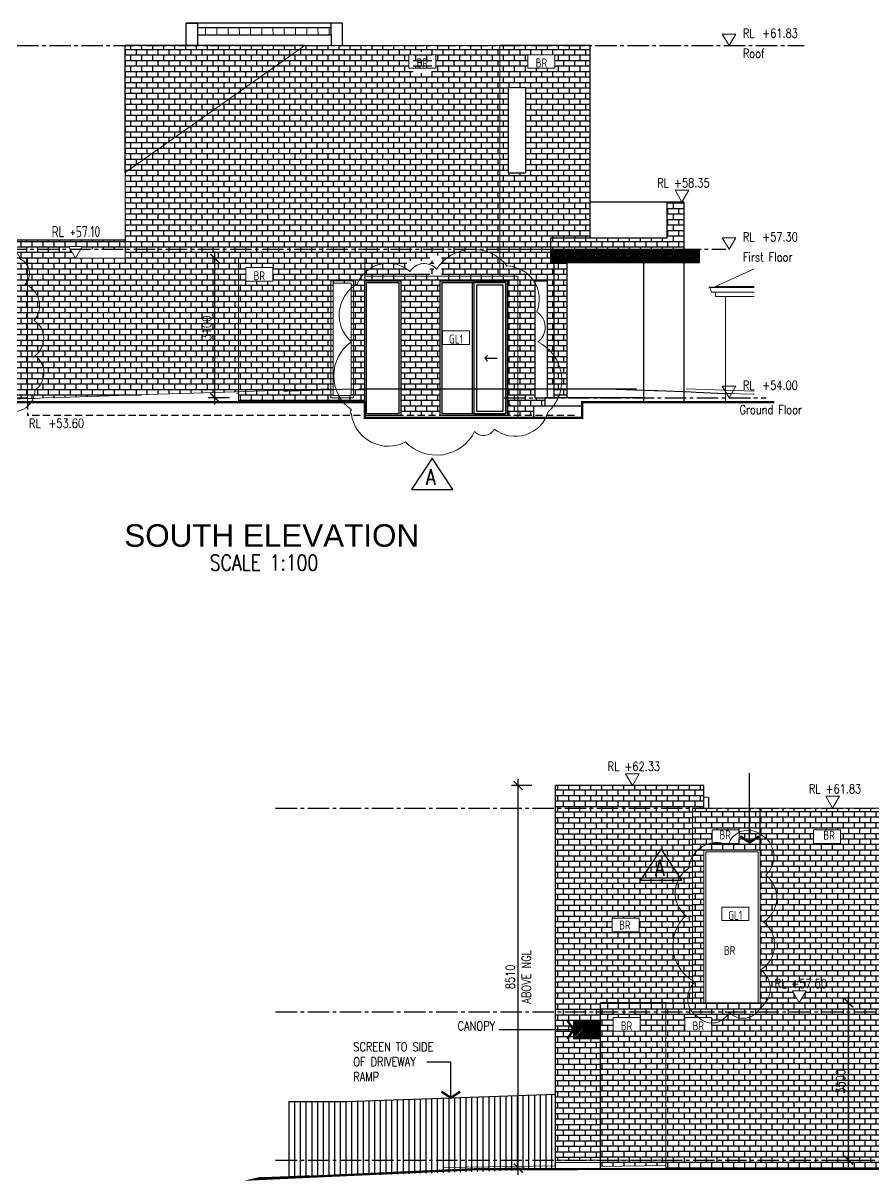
# Model space of a CAD drawing. Header units: millimetres. Extents: x -39027 to 364494, y -35256 to 94895.
# Drawn here: x 327763 to 346665, y 46770 to 72518 of the extents above; entities that cross this region are included whole.
import ezdxf

# ---------------------------------------------------------------- set-up
doc = ezdxf.new("R2010")
doc.units = ezdxf.units.MM
doc.header["$LTSCALE"] = 25
doc.header["$PDMODE"] = 3
for name, pattern in [('BG_Dash 3mm', [6, 3, -3]), ('BG_Dash 3mm Loose', [6, 3, -3]), ('CENTER2', [28.575, 19.05, -3.175, 3.175, -3.175]), ('HIDDEN', [9.525, 6.35, -3.175])]:
    doc.linetypes.add(name, pattern=pattern)
for name, color, linetype, lineweight in [('A-ANNO-IDEN', 131, 'Continuous', 5), ('A-AREA', 32, 'BG_Dash 3mm', 15), ('A-FLOR', 1, 'Continuous', 5), ('A-FLOR-LEVL', 51, 'Continuous', 5), ('A-GLAZ', 3, 'Continuous', 5), ('A-ROOF', 132, 'Continuous', 5), ('A-ROOF-OTLN', 132, 'Continuous', 5), ('A-WALL', 2, 'Continuous', 5), ('C-TOPO', 251, 'Continuous', 9), ('C-TOPO-MINR', 7, 'BG_Dash 3mm Loose', 9), ('G-ANNO-DIMS', 3, 'Continuous', 5), ('REVISION CLOUD', 132, 'Continuous', 5)]:
    doc.layers.add(name, color=color, linetype=linetype, lineweight=lineweight)
for name, color, linetype in [('dla-txt-d-25', 3, 'Continuous'), ('dla-txt-n-35', 2, 'Continuous'), ('DLA-TXT-T-50', 1, 'Continuous'), ('Door-18', 251, 'Continuous'), ('Grid-18', 6, 'CENTER2'), ('Hatch-18', 123, 'Continuous'), ('Hatch-25', 7, 'Continuous'), ('Land-5', 1, 'Continuous'), ('SHADING', 165, 'Continuous'), ('Symbol-5', 1, 'Continuous'), ('Wall-18', 11, 'Continuous'), ('Wall-25', 130, 'Continuous'), ('Win-25', 3, 'Continuous'), ('WIN-35', 2, 'Continuous')]:
    doc.layers.add(name, color=color, linetype=linetype)
doc.styles.add('DLA-NOTES', font='romans.shx', dxfattribs={"width": 0.8})
doc.styles.add('ISOCPEUR_1', font='isocpeur.ttf', dxfattribs={"width": 0.75, "height": 700})
doc.styles.add('ISOCPEUR_2', font='isocpeur.ttf', dxfattribs={"width": 0.75, "height": 1000})
doc.dimstyles.new('DLA100', dxfattribs={"dimscale": 100, "dimtxt": 2, "dimasz": 2, "dimexe": 1.5, "dimexo": 2, "dimgap": 0.8, "dimtad": 1, "dimdec": 0, "dimdsep": 46, "dimtxsty": 'DLA-NOTES', "dimblk1": 'ARCHTICK', "dimblk2": 'ARCHTICK', "dimsah": 1, "dimcen": 2, "dimdle": 1.5, "dimclrd": 256, "dimclre": 256, "dimclrt": 7, "dimaunit": 1, "dimadec": 0, "dimazin": 0, "dimtfac": 1, "dimtdec": 0, "dimtmove": 2, "dimatfit": 3, "dimldrblk": 'ARCHTICK', "dimfxl": 1, "dimtolj": 1, "dimtzin": 0, "dimarcsym": 0})
doc.dimstyles.new('DLA100$7', dxfattribs={"dimscale": 100, "dimtxt": 2, "dimasz": 1, "dimexe": 1.5, "dimexo": 2, "dimgap": 0.8, "dimtad": 1, "dimdec": 0, "dimdsep": 46, "dimtxsty": 'DLA-NOTES', "dimblk1": 'DLA-ARO', "dimblk2": 'DLA-ARO', "dimsah": 1, "dimcen": 2, "dimdle": 1.5, "dimclrd": 256, "dimclre": 256, "dimclrt": 7, "dimaunit": 1, "dimadec": 0, "dimazin": 0, "dimtfac": 1, "dimtdec": 0, "dimtmove": 0, "dimatfit": 3, "dimldrblk": 'DLA-ARO', "dimfxl": 1, "dimtolj": 1, "dimtzin": 0, "dimarcsym": 0})
pattern_1 = [(90, (-13663.82, -16957.29), (-127, 2e-14), [])]

# ---------------------------------------------------------------- blocks, each defined once
blk = doc.blocks.new('Level - BG_RL_LEVEL HEAD-184847-SOUTH ELEVATION')
at = {"layer": 'A-FLOR-LEVL'}
for p, q in [((16738, 54258), (16891, 54000)), ((17040, 54258), (16738, 54258)), ((16891, 54000), (17040, 54258))]:
    blk.add_line(p, q, dxfattribs=at)
blk = doc.blocks.new('TAG_Material sml - BG_Material Tag-175359-SOUTH ELEVATION')
at = {"layer": 'A-ANNO-IDEN'}
for p, q in [((10403, 55886), (9803, 55886)), ((9803, 55886), (9803, 55586)), ((10403, 55586), (10403, 55886)), ((9803, 55586), (10403, 55586))]:
    blk.add_line(p, q, dxfattribs=at)
blk = doc.blocks.new('Spot Elevations - SYMBOL_Spot Level-192439-SOUTH ELEVATION')
at = {"layer": 'G-ANNO-DIMS'}
for p, q in [((2202, 57363), (2351, 57100)), ((2503, 57363), (2202, 57363)), ((2351, 57100), (2503, 57363))]:
    blk.add_line(p, q, dxfattribs=at)
blk = doc.blocks.new('TAG_Material sml - BG_Material Tag-175359-WEST ELEVATION')
at = {"layer": 'A-ANNO-IDEN'}
for p, q in [((-2966, 61565), (-3566, 61565)), ((-3566, 61565), (-3566, 61265)), ((-2966, 61265), (-2966, 61565)), ((-3566, 61265), (-2966, 61265))]:
    blk.add_line(p, q, dxfattribs=at)
blk = doc.blocks.new('Spot Elevations - SYMBOL_Spot Level-192439-WEST ELEVATION')
at = {"layer": 'G-ANNO-DIMS'}
for p, q in [((-1828, 57763), (-1678, 57500)), ((-1527, 57763), (-1828, 57763)), ((-1678, 57500), (-1527, 57763))]:
    blk.add_line(p, q, dxfattribs=at)
blk = doc.blocks.new('_ARCHTICK')
at = {"color": 0, "linetype": 'ByBlock', "const_width": 0.15}
blk.add_lwpolyline([(-0.5, -0.5), (0.5, 0.5)], dxfattribs=at)
blk = doc.blocks.new('*D1247')
at = {"layer": 'Defpoints', "color": 0, "transparency": 16777216}
for p in [(338777, 55561), (339277, 55561), (338277, 47051)]:
    blk.add_point(p, dxfattribs=at)
at = {"layer": 'dla-txt-d-25', "lineweight": -2, "transparency": 16777216}
for p, q in [((338777, 46901), (338777, 55711)), ((339077, 55561), (338627, 55561)), ((338477, 47051), (338927, 47051))]:
    blk.add_line(p, q, dxfattribs=at)
at = {"layer": 'dla-txt-d-25', "lineweight": -2, "transparency": 16777216, "xscale": 200, "yscale": 200, "zscale": 200}
for p, rotation in [((338777, 55561), 90), ((338777, 47051), 270)]:
    blk.add_blockref('_ARCHTICK', p, dxfattribs=dict(at, rotation=rotation))
at = {"layer": 'dla-txt-d-25', "color": 7, "transparency": 16777216, "char_height": 200, "attachment_point": 5, "rotation": 90, "style": 'DLA-NOTES'}
for s, insert in [('\\A1;ABOVE NGL', (338957, 51306)), ('\\A1;8510', (338597, 51306))]:
    blk.add_mtext(s, dxfattribs=dict(at, insert=insert))
blk = doc.blocks.new('*D1248')
at = {"layer": 'Defpoints', "color": 0, "transparency": 16777216}
for p in [(345626, 50731), (346126, 50731), (345626, 47231)]:
    blk.add_point(p, dxfattribs=at)
at = {"layer": 'dla-txt-d-25', "lineweight": -2, "transparency": 16777216}
for p, q in [((345826, 50731), (346276, 50731)), ((346126, 47081), (346126, 50881)), ((345826, 47231), (346276, 47231))]:
    blk.add_line(p, q, dxfattribs=at)
at = {"layer": 'dla-txt-d-25', "lineweight": -2, "transparency": 16777216, "xscale": 200, "yscale": 200, "zscale": 200}
for p, rotation in [((346126, 50731), 90), ((346126, 47231), 270)]:
    blk.add_blockref('_ARCHTICK', p, dxfattribs=dict(at, rotation=rotation))
at = {"layer": 'dla-txt-d-25', "color": 7, "transparency": 16777216, "insert": (345946, 48981), "char_height": 200, "attachment_point": 5, "rotation": 90, "style": 'DLA-NOTES'}
blk.add_mtext('\\A1;3500', dxfattribs=at)
blk = doc.blocks.new('*D1257')
at = {"layer": 'Defpoints', "color": 0, "transparency": 16777216}
for p in [(332026, 67288), (332556, 67288), (332556, 64188)]:
    blk.add_point(p, dxfattribs=at)
at = {"layer": 'dla-txt-d-25', "lineweight": -2, "transparency": 16777216}
for p, q in [((332356, 67288), (331876, 67288)), ((332026, 64038), (332026, 67438)), ((332356, 64188), (331876, 64188))]:
    blk.add_line(p, q, dxfattribs=at)
at = {"layer": 'dla-txt-d-25', "lineweight": -2, "transparency": 16777216, "xscale": 200, "yscale": 200, "zscale": 200}
for p, rotation in [((332026, 67288), 90), ((332026, 64188), 270)]:
    blk.add_blockref('_ARCHTICK', p, dxfattribs=dict(at, rotation=rotation))
at = {"layer": 'dla-txt-d-25', "color": 7, "transparency": 16777216, "insert": (331846, 65738), "char_height": 200, "attachment_point": 5, "rotation": 90, "style": 'DLA-NOTES'}
blk.add_mtext('\\A1;3100', dxfattribs=at)
blk = doc.blocks.new('DLA-ARO')
blk.add_line((0, 0), (-1, 0))
at = {"const_width": 0.52}
blk.add_lwpolyline([(-1.39, -2.08), (0, 0), (-1.39, 2.08)], dxfattribs=at)
blk = doc.blocks.new('TAG_Material sml - BG_Material Tag-175359-NORTH ELEVATION')
at = {"layer": 'A-ANNO-IDEN'}
for p, q in [((-10558, 58152), (-11158, 58152)), ((-11158, 58152), (-11158, 57852)), ((-10558, 57852), (-10558, 58152)), ((-11158, 57852), (-10558, 57852))]:
    blk.add_line(p, q, dxfattribs=at)
blk = doc.blocks.new('Revision-Num')
at = {"layer": 'Symbol-5'}
blk.add_lwpolyline([(461, -698), (0, 0), (-461, -698)], close=True, dxfattribs=at)
at = {"layer": 'dla-txt-n-35', "style": 'DLA-NOTES', "width": 0.8}
blk.add_text('A', height=350, dxfattribs=at).set_placement((-136, -596))

msp = doc.modelspace()

# ---------------------------------------------------------------- hatches: boundary and pattern name
at = {"layer": 'Hatch-18'}
h = msp.add_hatch(dxfattribs=at)
h.set_pattern_fill('ANSI31', color=256, scale=8)
h.paths.add_polyline_path([(342810.2, 67488.4), (341439.8, 67488.4), (341439.8, 67188.4), (342810.2, 67188.4)])
h.paths.add_polyline_path([(341439.8, 67488.4), (339490.4, 67488.4), (339490.4, 67188.4), (341439.8, 67188.4)])
h = msp.add_hatch(dxfattribs=at)
h.set_pattern_fill('ANSI31', color=256, scale=8)
h.set_pattern_definition([(45, (-13663.817, -16957.293), (-17.9605122, 17.9605122), [])])
h.paths.add_polyline_path([(340606.4, 50331.1), (340006.4, 50331.1), (340006.4, 49931.1), (340606.4, 49931.1)])
at = {"layer": 'Hatch-25'}
h = msp.add_hatch(dxfattribs=at)
h.set_pattern_fill('AR-SAND', color=256, scale=10)
h.paths.add_polyline_path([(338765.2, 64388.4), (338540.9, 64388.4), (338540.9, 63788.4), (338765.2, 63788.4)])
at = {"layer": 'SHADING'}
h = msp.add_hatch(dxfattribs=at)
h.set_pattern_fill('AR-B816', color=256, scale=0.6)
h.paths.add_polyline_path([(338369.7, 72018.4), (334028, 72018.4), (330032.9, 69198.4), (330032.9, 67488.4), (338369.7, 67488.4)])
h.paths.add_polyline_path([(336343.9, 71516.7), (336343.9, 71816.7), (336943.9, 71816.7), (336943.9, 71516.7)], flags=16)
h.paths.add_polyline_path([(338369.7, 67288.4), (338369.7, 67488.4), (330032.9, 67488.4), (330032.9, 67288.4), (333139.5, 67288.4), (335362.9, 67288.4), (335362.9, 66888.4), (338369.7, 66888.4)])
h.paths.add_polyline_path([(336300.6, 67234.9), (336900.6, 67234.9), (336900.6, 66934.9), (336300.6, 66934.9)], flags=16)
h.paths.add_polyline_path([(336436.7, 71403.8), (336851.7, 71403.8), (336851.7, 71883.8), (336436.7, 71883.8)], flags=16)
h.paths.add_polyline_path([(337067.4, 66888.4), (336808.5, 66822), (336808.5, 67302), (337067.4, 67368.4)])
h = msp.add_hatch(dxfattribs=at)
h.set_pattern_fill('AR-B816', color=256, scale=0.6)
h.paths.add_polyline_path([(334028, 72018.4), (330032.9, 72018.4), (330032.9, 69198.4)])
h.paths.add_polyline_path([(340373.8, 72018.4), (338369.7, 72018.4), (338369.7, 67488.4), (339490.4, 67488.4), (339490.4, 67738.4), (340373.8, 67738.4)])
h.paths.add_polyline_path([(339591.5, 71516.7), (338991.5, 71516.7), (338991.5, 71816.7), (339591.5, 71816.7)], flags=16)
h.paths.add_polyline_path([(338940, 69188.4), (338551.6, 69188.4), (338551.6, 71088.4), (338940, 71088.4)], flags=16)
h.paths.add_polyline_path([(339099.3, 71403.8), (339484.3, 71403.8), (339484.3, 71883.8), (339099.3, 71883.8)], flags=24)
h = msp.add_hatch(dxfattribs=at)
h.set_pattern_fill('AR-B816', color=256, scale=0.6)
h.paths.add_polyline_path([(342458.4, 68538.4), (342081.3, 68538.4), (342081.3, 67738.4), (339490.4, 67738.4), (339490.4, 67488.4), (342458.4, 67488.4)])
h = msp.add_hatch(dxfattribs=at)
h.set_pattern_fill('AR-B816', color=256, scale=0.6)
h.paths.add_polyline_path([(327862.9, 67288.4), (328926.1, 67288.4), (328812.2, 67488.4), (325862.9, 67488.4), (325862.9, 64188.4), (326112.9, 64188.4), (326112.9, 66888.4), (327612.9, 66888.4), (327612.9, 64188.4), (327862.9, 64188.4)])
h.paths.add_polyline_path([(326632, 67055.6), (326032, 67055.6), (326032, 67355.6), (326632, 67355.6)], flags=16)
h.paths.add_polyline_path([(330032.9, 67688.4), (325862.9, 67688.4), (325862.9, 67488.4), (328812.2, 67488.4), (328776.3, 67551.5), (329078, 67551.5), (329041.5, 67488.4), (330032.9, 67488.4)])
h.paths.add_polyline_path([(326109.8, 66942.7), (326554.8, 66942.7), (326554.8, 67422.7), (326109.8, 67422.7)], flags=24)
h = msp.add_hatch(dxfattribs=at)
h.set_pattern_fill('AR-B816', color=256, scale=0.6)
h.paths.add_polyline_path([(339566.5, 67188.4), (339490.4, 67188.4), (339490.4, 67488.4), (338369.7, 67488.4), (338369.7, 67288.4), (338369.7, 66888.4), (338765.2, 66888.4), (338765.2, 64388.4), (339145.5, 64388.4), (339145.5, 66788.4), (339420.6, 66788.4), (339420.6, 64388.4), (339566.5, 64388.4)])
h.paths.add_polyline_path([(339857.7, 67188.4), (339566.5, 67188.4), (339566.5, 64388.4), (339708.6, 64388.4), (339857.7, 64388.4)])
h.paths.add_polyline_path([(339857.7, 64388.4), (339708.6, 64388.4), (339566.5, 64388.4), (339566.5, 64188.4), (339857.7, 64188.4)])
h.paths.add_polyline_path([(339145.5, 64388.4), (338765.2, 64388.4), (338765.2, 64188.4), (339145.5, 64188.4)])
h.paths.add_polyline_path([(339369.1, 64188.4), (338765.2, 64188.4), (338765.2, 63788.4), (339119.1, 63788.4), (339119.1, 63998.4), (339369.1, 63998.4)])
h = msp.add_hatch(dxfattribs=at)
h.set_pattern_fill('AR-B816', color=256, scale=0.6)
h.paths.add_polyline_path([(335362.9, 67288.4), (333139.5, 67288.4), (332556.2, 67288.4), (332556.2, 64086.9), (335362.9, 64086.9)])
h.paths.add_polyline_path([(333642.3, 64344.3), (334610.9, 64373.5), (334610.9, 64373.5), (333642.3, 64344.3)], flags=16)
h.paths.add_polyline_path([(334660.9, 64238.4), (334660.9, 66738.4), (335060.9, 66738.4), (335060.9, 64238.4)], flags=16)
h.paths.add_polyline_path([(333316.8, 66782.7), (332716.8, 66782.7), (332716.8, 67082.7), (333316.8, 67082.7)], flags=16)
h.paths.add_polyline_path([(332556.2, 67288.4), (327862.9, 67288.4), (327862.9, 64086.9), (332556.2, 64086.9)])
h.paths.add_polyline_path([(332556.2, 64319.3), (332488.6, 64317.4), (331548.9, 64288.7), (330761.3, 64263.7), (328808.5, 64200.3), (328502.4, 64190.2), (328241.1, 64181.5), (328017.1, 64173.7), (327862.9, 64167.8), (327862.9, 64086.9), (332556.2, 64086.9)], flags=17)
h.paths.add_polyline_path([(332794.7, 66669.8), (333239.7, 66669.8), (333239.7, 67149.8), (332794.7, 67149.8)], flags=24)
h = msp.add_hatch(dxfattribs=at)
h.set_pattern_fill('AR-B816', color=256, scale=0.6)
h.paths.add_polyline_path([(337040.9, 66788.4), (338540.9, 66788.4), (338540.9, 64388.4), (338765.2, 64388.4), (338765.2, 66888.4), (335362.9, 66888.4), (335362.9, 66788.4), (336162.9, 66788.4), (336162.9, 64388.4), (336825.1, 64388.4), (337040.9, 64388.4)])
h.paths.add_polyline_path([(337040.9, 64388.4), (336825.1, 64388.4), (336162.9, 64388.4), (336162.9, 63788.4), (337040.9, 63788.4)])
h = msp.add_hatch(dxfattribs=at)
h.set_pattern_fill('AR-B816', color=256, scale=0.6)
h.paths.add_polyline_path([(338765.2, 64388.4), (338540.9, 64388.4), (338540.9, 64188.4), (338765.2, 64188.4)])
h = msp.add_hatch(dxfattribs=at)
h.set_pattern_fill('AR-B816', color=256, scale=0.6)
h.paths.add_polyline_path([(338765.2, 64188.4), (338540.9, 64188.4), (338540.9, 63788.4), (338765.2, 63788.4)])
h = msp.add_hatch(dxfattribs=at)
h.set_pattern_fill('AR-B816', color=256, scale=0.6)
h.set_pattern_definition([(0, (-13663.82, -16957.29), (0, 121.92), []), (90, (-13663.82, -16957.29), (-121.92, 121.92), [121.92, -121.92])])
h.paths.add_polyline_path([(342906.4, 55561.1), (339606.4, 55561.1), (339606.4, 55061.1), (342906.4, 55061.1)])
h.paths.add_polyline_path([(342656.4, 55061.1), (339606.4, 55061.1), (339606.4, 50531.1), (340606.4, 50531.1), (340606.4, 50731.1), (342056.8, 50731.1), (342656.4, 50731.1)])
h.paths.add_polyline_path([(341463.3, 52610.3), (341463.3, 52310.3), (340863.3, 52310.3), (340863.3, 52610.3)], flags=16)
h.paths.add_polyline_path([(340956.1, 52197.4), (341371.1, 52197.4), (341371.1, 52677.4), (340956.1, 52677.4)], flags=24)
h.paths.add_polyline_path([(340606.4, 49931.1), (340006.4, 49931.1), (340006.4, 50331.1), (340606.4, 50331.1), (340606.4, 50531.1), (339606.4, 50531.1), (339606.4, 47231.1), (340606.4, 47231.1)])
h = msp.add_hatch(dxfattribs=at)
h.set_pattern_fill('AR-B816', color=256, scale=0.6)
h.paths.add_polyline_path([(344156.4, 55061.1), (342656.4, 55061.1), (342656.4, 50731.1), (342906.4, 50731.1), (342906.4, 54131.1), (344156.4, 54131.1)])
h.paths.add_polyline_path([(343092.3, 54575.6), (343692.3, 54575.6), (343692.3, 54275.6), (343092.3, 54275.6)], flags=16)
h.paths.add_polyline_path([(343200.1, 54200.6), (343585.1, 54200.6), (343585.1, 54680.6), (343200.1, 54680.6)], flags=24)
h = msp.add_hatch(dxfattribs=at)
h.set_pattern_fill('AR-B816', color=256, scale=0.6)
h.paths.add_polyline_path([(348256.8, 55061.1), (344156.4, 55061.1), (344156.4, 53531.1), (344156.4, 50731.1), (345028.5, 50731.1), (344878.7, 50994.2), (345180.4, 50994.2), (345028.5, 50731.1), (348256.8, 50731.1), (348256.8, 50531.1), (354878.1, 50531.1), (354878.1, 52241.1), (348256.8, 52241.1)])
h.paths.add_polyline_path([(345343.1, 54275.6), (345343.1, 54575.6), (345943.1, 54575.6), (345943.1, 54275.6)], flags=16)
h.paths.add_polyline_path([(354878.1, 50531.1), (348256.8, 50531.1), (348256.8, 50331.1), (354878.1, 50331.1)])
h.paths.add_polyline_path([(345450.9, 54200.6), (345835.9, 54200.6), (345835.9, 54680.6), (345450.9, 54680.6)], flags=24)
h.paths.add_polyline_path([(344429.7, 51008), (345809.7, 51008), (345809.7, 51308), (344429.7, 51308)], flags=24)
h = msp.add_hatch(dxfattribs=at)
h.set_pattern_fill('AR-B816', color=256, scale=0.6)
h.paths.add_polyline_path([(348256.8, 50731.1), (342056.8, 50731.1), (342056.8, 50531.1), (348256.8, 50531.1)])
h.paths.add_polyline_path([(352451, 50331.1), (348256.8, 50331.1), (348256.8, 50531.1), (342056.8, 50531.1), (342056.8, 47231.1), (352451, 47231.1)])
h.paths.add_polyline_path([(343081.6, 50099.4), (342481.6, 50099.4), (342481.6, 50399.4), (343081.6, 50399.4)], flags=16)
h.paths.add_polyline_path([(342056.8, 50531.1), (340606.4, 50531.1), (340606.4, 47231.1), (342056.8, 47231.1)])
h.paths.add_polyline_path([(341485.6, 50099.4), (340885.6, 50099.4), (340885.6, 50399.4), (341485.6, 50399.4)], flags=16)
h.paths.add_polyline_path([(342056.8, 50731.1), (340606.4, 50731.1), (340606.4, 50531.1), (342056.8, 50531.1)])
h.paths.add_polyline_path([(342056.8, 47231.1), (340606.4, 47231.1), (340606.4, 47088.3), (342056.8, 47108.5)])
h.paths.add_polyline_path([(352451, 47231.1), (342056.8, 47231.1), (342056.8, 47108.5), (342056.8, 47040.6), (342449.4, 47041.4), (342450.1, 47033.4), (352451, 47038.2)])
h.paths.add_polyline_path([(355930.4, 47231.1), (355761, 47231.1), (355761, 47181.1), (355261, 47181.1), (355261, 47231.1), (352451, 47231.1), (352451, 47038.2), (353591.6, 47038.7), (355930.4, 47038.7)])
h.paths.add_polyline_path([(355261, 49781.1), (355761, 49781.1), (355761, 47231.1), (355930.4, 47231.1), (355930.4, 50331.1), (352451, 50331.1), (352451, 49781.1), (352951, 49781.1), (352951, 47231.1), (355261, 47231.1)])
h.paths.add_polyline_path([(353121.4, 49920.7), (352521.4, 49920.7), (352521.4, 50220.7), (353121.4, 50220.7)], flags=16)
h.paths.add_polyline_path([(342559.4, 49986.5), (343004.4, 49986.5), (343004.4, 50466.5), (342559.4, 50466.5)], flags=24)
h.paths.add_polyline_path([(340963.5, 49986.5), (341408.5, 49986.5), (341408.5, 50466.5), (340963.5, 50466.5)], flags=24)
h.paths.add_polyline_path([(352599.3, 49807.8), (353044.3, 49807.8), (353044.3, 50287.8), (352599.3, 50287.8)], flags=24)
h = msp.add_hatch(dxfattribs=at)
h.set_pattern_fill('ANSI31', color=256, scale=40, angle=45)
h.set_pattern_definition(pattern_1)
h.paths.add_polyline_path([(339606.4, 48700.5), (334946.5, 48531.1), (333674.3, 48531.1), (333674.3, 47231.1), (339606.4, 47231.1)])
h = msp.add_hatch(dxfattribs=at)
h.set_pattern_fill('ANSI31', color=256, scale=40, angle=45)
h.set_pattern_definition(pattern_1)
h.paths.add_polyline_path([(333674.3, 47231.1), (333674.3, 46840.6), (339606.4, 47032), (339606.4, 47231.1)])
at = {"layer": 'Wall-18', "lineweight": 5}
h = msp.add_hatch(dxfattribs=at)
h.set_pattern_fill('FP_27', color=256, style=0, pattern_type=2)
h.set_pattern_definition([(90.74, (326574.8, 72060.63), (-250, 0.0002), [])])
h.paths.add_polyline_path([(334612.9, 72253.3), (334612.9, 72418.3), (331642.9, 72418.4), (331642.9, 72253.4), (334428, 72253.3)], flags=0)

# ---------------------------------------------------------------- linework, layer by layer
at = {"layer": 'A-AREA'}
msp.add_line((342437.9, 67488.4), (341253.8, 67488.4), dxfattribs=at)
at = {"layer": 'A-FLOR'}
for p, q in [((339606.4, 47181.1), (339606.4, 47032)), ((339606.4, 47181.1), (340606.4, 47181.1)), ((340606.4, 47211.1), (340606.4, 47088.3))]:
    msp.add_line(p, q, dxfattribs=at)
at = {"layer": 'A-GLAZ', "lineweight": 5}
for p, q in [((334610.9, 64188.4), (334610.9, 66788.4)), ((334610.9, 66788.4), (335110.9, 66788.4)), ((334660.9, 64238.4), (334660.9, 66738.4)), ((334660.9, 66738.4), (335060.9, 66738.4)), ((335060.9, 66738.4), (335060.9, 64238.4)), ((335110.9, 66788.4), (335110.9, 64188.4)), ((335110.9, 64188.4), (334610.9, 64188.4)), ((335060.9, 64238.4), (334660.9, 64238.4)), ((342906.4, 50731.1), (342906.4, 54131.1)), ((342906.4, 54131.1), (344156.4, 54131.1)), ((342946.4, 50731.1), (342946.4, 54091.1)), ((342946.4, 54091.1), (344116.4, 54091.1)), ((344116.4, 50731.1), (344116.4, 54091.1)), ((344156.4, 50731.1), (344156.4, 54131.1))]:
    msp.add_line(p, q, dxfattribs=at)
at = {"layer": 'A-ROOF'}
for p, q in [((341439.8, 67488.4), (341439.8, 67188.4)), ((342810.2, 67488.4), (342810.2, 67188.4)), ((343161.2, 66661.9), (344026.2, 67050.7)), ((343161.2, 66438.4), (343161.2, 66536.9)), ((343161.2, 66438.4), (344026.2, 66438.4)), ((343384.9, 66438.4), (343384.9, 64086.9))]:
    msp.add_line(p, q, dxfattribs=at)
at = {"layer": 'A-ROOF-OTLN'}
for p, q in [((343022.6, 66636.5), (343022.6, 66649.2)), ((344026.2, 66649.2), (343022.6, 66649.2)), ((344026.2, 66636.5), (343022.6, 66636.5)), ((343078.9, 66536.9), (343036.7, 66636.5)), ((344026.2, 66536.9), (343078.9, 66536.9)), ((343157.7, 66649.2), (343157.7, 66661.9)), ((344026.2, 66661.9), (343157.7, 66661.9))]:
    msp.add_line(p, q, dxfattribs=at)
at = {"layer": 'A-WALL'}
for p, q in [((334028, 72018.4), (330032.9, 69198.4)), ((338369.7, 72018.4), (334028, 72018.4)), ((338369.7, 72018.4), (338369.7, 67288.4)), ((330032.9, 67288.4), (330032.9, 69198.4)), ((333139.5, 67288.4), (327862.9, 67288.4)), ((327862.9, 64086.9), (327862.9, 67288.4)), ((332556.2, 64086.9), (332556.2, 67288.4)), ((333139.5, 67288.4), (335362.9, 67288.4)), ((335362.9, 64086.9), (335362.9, 67288.4)), ((338369.7, 67288.4), (338369.7, 66888.4)), ((335369.7, 66888.4), (338765.2, 66888.4)), ((338765.2, 66888.4), (338765.2, 63738.4)), ((348256.8, 55061.1), (342656.4, 55061.1)), ((342656.4, 55061.1), (342656.4, 50731.1)), ((342056.8, 47040.6), (342056.8, 50731.1)), ((348256.8, 50731.1), (342056.8, 50731.1)), ((339606.4, 47231.1), (342306.8, 47231.1))]:
    msp.add_line(p, q, dxfattribs=at)
at = {"layer": 'C-TOPO'}
for p, q in [((333139.5, 64342.3), (334625.6, 64388.4)), ((333139.5, 64342.3), (334625.6, 64388.4)), ((335102.5, 64388.4), (333642.3, 64344.3)), ((336004.8, 64388.4), (335239.2, 64388.4)), ((336004.8, 64388.4), (336825.1, 64388.4)), ((336825.1, 64388.4), (337143.9, 64388.4)), ((337143.9, 64388.4), (337905.6, 64388.4)), ((338136.9, 64388.4), (337905.6, 64388.4)), ((339708.6, 64388.4), (338136.9, 64388.4)), ((339852.8, 64388.4), (339708.6, 64388.4)), ((339852.8, 64388.4), (340129.5, 64388.4)), ((340129.5, 64388.4), (340541, 64388.4)), ((340772.2, 64388.4), (340541, 64388.4)), ((340772.2, 64388.4), (340954.8, 64381)), ((340842, 64388.4), (340772.2, 64388.4)), ((340956, 64388.4), (340842, 64388.4)), ((341803.6, 64347.4), (340954.8, 64381)), ((340956, 64388.4), (341165.7, 64388.4)), ((341219.8, 64388.4), (341165.7, 64388.4)), ((341219.8, 64388.4), (341412.6, 64388.4)), ((344026.2, 64331), (342511, 64388.4)), ((325884.4, 64103.1), (327862.9, 64179.9)), ((325890.1, 64086.6), (327862.9, 64168)), ((327862.9, 64167.8), (325890.1, 64082.7)), ((327862.9, 64167.8), (325890.1, 64082.7)), ((328017.1, 64173.7), (327862.9, 64167.8)), ((327862.9, 64167.8), (328017.1, 64173.7)), ((328241.1, 64181.5), (328017.1, 64173.7)), ((328017.1, 64173.7), (328241.1, 64181.5)), ((328502.4, 64190.2), (328241.1, 64181.5)), ((328241.1, 64181.5), (328502.4, 64190.2)), ((328502.4, 64190.2), (328808.5, 64200.3)), ((328502.4, 64190.2), (328808.5, 64200.3)), ((328808.5, 64200.3), (330761.3, 64263.7)), ((330761.3, 64263.7), (330121.4, 64243)), ((330761.3, 64263.7), (331548.9, 64288.7)), ((330761.3, 64263.7), (331548.9, 64288.7)), ((332488.6, 64317.4), (331548.9, 64288.7)), ((331548.9, 64288.7), (332488.6, 64317.4)), ((332488.6, 64317.4), (332556.2, 64319.3)), ((332488.6, 64317.4), (332556.2, 64319.3)), ((332569.9, 64285.1), (332513, 64282.8)), ((332668.7, 64323.9), (332556.2, 64319.3)), ((332556.2, 64319.3), (332668.7, 64323.9)), ((332668.7, 64323.9), (333139.5, 64342.3)), ((332668.7, 64323.9), (333139.5, 64342.3)), ((333642.3, 64344.3), (333565.4, 64341.2)), ((341873.6, 64344.6), (341803.6, 64347.4)), ((341873.6, 64344.6), (342625.7, 64315)), ((342732, 64310.6), (342625.7, 64315)), ((343378.4, 64284.8), (342732, 64310.6)), ((344010.7, 64265.9), (343378.4, 64284.8)), ((343378.4, 64284.8), (343506.3, 64280.1)), ((344010.7, 64265.9), (344026.2, 64265.3)), ((344010.7, 64265.9), (344026.2, 64265.4)), ((337109.2, 47065.3), (339606.4, 47106)), ((337858.4, 47031.1), (337644.2, 47020.8)), ((337858.4, 47031.1), (337644.2, 47020.8)), ((337868.2, 47027.3), (338189.3, 47032.3)), ((337882.9, 47031.1), (338540.3, 47032.3)), ((337882.9, 47031.1), (338189.3, 47032.3)), ((339780.8, 47035.5), (338189.3, 47032.3)), ((340606.4, 47088.3), (342056.8, 47108.5)), ((342449.4, 47041.4), (341156.8, 47038.7)), ((342835.2, 47042.1), (342449.4, 47041.4))]:
    msp.add_line(p, q, dxfattribs=at)
at = {"layer": 'C-TOPO', "lineweight": 25}
for p, q in [((333642.3, 64344.3), (335102.5, 64388.4)), ((335239.2, 64388.4), (336004.8, 64388.4)), ((336004.8, 64388.4), (336825.1, 64388.4)), ((336825.1, 64388.4), (337143.9, 64388.4)), ((337143.9, 64388.4), (337905.6, 64388.4)), ((337905.6, 64388.4), (338136.9, 64388.4)), ((338136.9, 64388.4), (339708.6, 64388.4)), ((339708.6, 64388.4), (339852.8, 64388.4)), ((339852.8, 64388.4), (340129.5, 64388.4)), ((340129.5, 64388.4), (340541, 64388.4)), ((340541, 64388.4), (340772.2, 64388.4)), ((340772.2, 64388.4), (340954.8, 64381)), ((340954.8, 64381), (341803.6, 64347.4)), ((333565.4, 64341.2), (333642.3, 64344.3)), ((341803.6, 64347.4), (341873.6, 64344.6)), ((341873.6, 64344.6), (342625.7, 64315)), ((342625.7, 64315), (342732, 64310.6)), ((342732, 64310.6), (343378.4, 64284.8)), ((344010.7, 64265.9), (344026.2, 64265.3)), ((337868.2, 47027.3), (337135.9, 46991.1)), ((338189.3, 47032.3), (337868.2, 47027.3)), ((339780.8, 47035.5), (338189.3, 47032.3)), ((341156.8, 47038.7), (339780.8, 47035.5)), ((342449.4, 47041.4), (341156.8, 47038.7)), ((342835.2, 47042.1), (342449.4, 47041.4))]:
    msp.add_line(p, q, dxfattribs=at)
at = {"layer": 'C-TOPO-MINR'}
msp.add_line((328447.4, 64188.4), (328460.8, 64188.4), dxfattribs=at)
at = {"layer": 'Door-18'}
for p, q in [((338551.6, 71088.4), (338551.6, 69188.4)), ((338551.6, 71088.4), (338940, 71088.4)), ((338940, 71088.4), (338940, 69188.4)), ((338551.6, 69188.4), (338940, 69188.4))]:
    msp.add_line(p, q, dxfattribs=at)
at = {"layer": 'Grid-18'}
for p, q in [((323345.1, 72018.4), (345136.3, 72018.4)), ((300933.4, 67488.4), (343393.7, 67488.4)), ((323345.1, 64188.4), (327862.9, 64188.4)), ((338464.4, 64188.4), (344292.7, 64188.4)), ((333380, 55061.1), (360518.3, 55061.1)), ((333380, 50531.1), (360518.3, 50531.1)), ((333380, 47231.1), (360518.3, 47231.1))]:
    msp.add_line(p, q, dxfattribs=at)
at = {"layer": 'Land-5', "lineweight": 25}
for p, q in [((334127, 46867.6), (333298.9, 46834.2)), ((337031.7, 46992.1), (334444.8, 46875.4)), ((333024.1, 46828), (332811.2, 46779)), ((333298.9, 46834.2), (333024.1, 46828))]:
    msp.add_line(p, q, dxfattribs=at)
at = {"layer": 'Land-5', "const_width": 50}
for points in [[(344471.9, 64086.9), (340196.5, 64086.9), (340196.5, 63738.4), (335362.9, 63738.4), (335362.9, 64086.9), (324815.7, 64086.9)], [(334127, 46867.6), (333298.9, 46834.2), (333024.1, 46828), (332933.3, 46807.1), (337897, 47031.2), (353591.6, 47038.7), (356402.9, 47038.7)]]:
    msp.add_lwpolyline(points, dxfattribs=at)
at = {"layer": 'REVISION CLOUD'}
for points in [[(325592, 67394.5, 0.5205671), (325464, 66338.6, 0.5205671), (325672.1, 65522.7, 0.5205671), (325656.1, 64754.9, 0.5205671), (325672.1, 63891, 0.5205671), (326536.5, 63907, 0.5205671), (327385, 63907, 0.5205671), (328025.3, 64354.9, 0.5205671), (328025.3, 65122.8, 0.5205671), (328009.3, 65906.7, 0.5205671), (327801.2, 66706.6, 0.5205671), (327705.1, 67266.5, 0.5205671), (326920.7, 67506.5, 0.5205671), (326392.4, 67570.4, 0.5205671)], [(335193.4, 66711.4, 0.5205671), (335065.4, 65431.6, 0.5205671), (335065.4, 63921.6, 0.5205671), (335065.4, 63921.6, 0.5205671), (335065.4, 63819.2, 0.5205671), (336269.1, 63204.9, 0.5205671), (337805.8, 63435.3, 0.5205671), (337805.8, 63435.3, 0.5205671), (338241.2, 63486.5, 0.5205671), (339444.9, 63870.4, 0.5205671), (339214.4, 65431.6, 0.5205671), (339214.4, 65431.6, 0.5205671), (339188.8, 66097.1, 0.5205671), (338522.9, 67120.9, 0.5205671), (336960.6, 67044.1, 0.5205671), (336960.6, 67044.1, 0.5205671), (336371.5, 66992.9, 0.5205671)], [(342574.9, 53720.7, 0.5205671), (342507.9, 52666.4, 0.5205671), (342708.8, 51193.7, 0.5205671), (342809.3, 50390.5, 0.5205671), (343462.4, 50524.3, 0.5205671), (344165.7, 50624.8, 0.5205671), (344165.7, 51461.5, 0.5205671), (344232.7, 52532.5, 0.5205671), (344282.9, 53570, 0.5205671), (344165.7, 54473.7, 0.5205671), (343445.6, 54239.4, 0.5205671)]]:
    msp.add_lwpolyline(points, format="xyb", close=True, dxfattribs=at)
at = {"layer": 'SHADING'}
msp.add_line((338369.7, 67488.4), (339490.4, 67488.4), dxfattribs=at)
at = {"layer": 'Wall-18'}
for p, q in [((334862.9, 72518.4), (331392.9, 72518.4)), ((331392.9, 72018.4), (331392.9, 72518.4)), ((331392.9, 72518.4), (331642.9, 72518.4)), ((331642.9, 72518.4), (331642.9, 72258.7)), ((331642.9, 72418.4), (334612.9, 72418.3)), ((334612.9, 72258.6), (334612.9, 72518.4)), ((334862.9, 72518.4), (334862.9, 72018.4)), ((331642.9, 72253.4), (331642.9, 72258.7)), ((331642.9, 72253.4), (331642.9, 72018.4)), ((334612.9, 72253.3), (331642.9, 72253.4)), ((334612.9, 72258.6), (334612.9, 72018.4)), ((330032.9, 69198.4), (330032.9, 72018.4)), ((334028, 72018.4), (330032.9, 72018.4)), ((342081.3, 68538.4), (340373.8, 68538.4)), ((339566.5, 67188.4), (339566.5, 64188.4)), ((339145.5, 66788.4), (339145.5, 64188.4)), ((339145.5, 66788.4), (339420.6, 66788.4)), ((339420.6, 66788.4), (339420.6, 64188.4)), ((339145.5, 64188.4), (339420.6, 64188.4)), ((344156.4, 54131.1), (344156.4, 55061.1)), ((334946.5, 48531.1), (339606.4, 48700.5)), ((333674.3, 48531.1), (334946.5, 48531.1)), ((333674.3, 48531.1), (333674.3, 46840.6))]:
    msp.add_line(p, q, dxfattribs=at)
at = {"layer": 'Wall-18', "linetype": 'HIDDEN'}
for p in [(327862.9, 64086.9), (340031.3, 63788.4)]:
    msp.add_line(p, (327862.9, 63788.4), dxfattribs=at)
at = {"layer": 'Wall-25'}
for p, q in [((340373.8, 72018.4), (338369.7, 72018.4)), ((340373.8, 67738.4), (340373.8, 72018.4)), ((342458.4, 68538.4), (342081.3, 68538.4)), ((342081.3, 68538.4), (342081.3, 67738.4)), ((342458.4, 68538.4), (342458.4, 67488.4)), ((342081.3, 67738.4), (339490.4, 67738.4)), ((339490.4, 67738.4), (339490.4, 67188.4)), ((330032.9, 67688.4), (325862.9, 67688.4)), ((339490.4, 67488.4), (342810.2, 67488.4)), ((342810.2, 67188.4), (339490.4, 67188.4)), ((339857.7, 67188.4), (339857.7, 64188.4)), ((341560.4, 67188.4), (341560.4, 64086.9)), ((342458.4, 67188.4), (342458.4, 64086.9)), ((341560.4, 64188.4), (339369.1, 64188.4)), ((339369.1, 64188.4), (339369.1, 63998.4)), ((340196.5, 63998.4), (339119.1, 63998.4)), ((339119.1, 63998.4), (339119.1, 63738.4)), ((339606.4, 47032), (339606.4, 55561.1)), ((342906.4, 55561.1), (339606.4, 55561.1)), ((342906.4, 55061.1), (342906.4, 55561.1)), ((343006.8, 55296.1), (342906.4, 55301.4)), ((343006.8, 55296.1), (343006.8, 55061.1)), ((340606.4, 47032.5), (340606.4, 50731.1)), ((342056.8, 50731.1), (340606.4, 50731.1)), ((340006.4, 50331.1), (340606.4, 50331.1)), ((340006.4, 50331.1), (340006.4, 49931.1)), ((340606.4, 49931.1), (340006.4, 49931.1))]:
    msp.add_line(p, q, dxfattribs=at)
at = {"layer": 'Win-25'}
for p, q in [((337750.9, 66748.4), (337750.9, 63828.4)), ((337790.9, 66748.4), (337790.9, 63828.4)), ((338030.2, 65064.9), (338096.2, 65125.8)), ((338030.2, 65064.9), (338304.6, 65064.9)), ((338030.2, 65064.9), (338096.2, 65004))]:
    msp.add_line(p, q, dxfattribs=at)
for points in [[(335362.9, 66788.4), (336162.9, 66788.4), (336162.9, 63788.4), (335362.9, 63788.4)], [(335402.9, 66748.4), (336122.9, 66748.4), (336122.9, 63828.4), (335402.9, 63828.4)], [(337040.9, 66788.4), (338540.9, 66788.4), (338540.9, 63788.4), (337040.9, 63788.4)], [(337080.9, 66748.4), (338500.9, 66748.4), (338500.9, 63828.4), (337080.9, 63828.4)], [(338500.9, 66748.4), (337790.9, 66748.4), (337790.9, 63828.4), (338500.9, 63828.4)]]:
    msp.add_lwpolyline(points, close=True, dxfattribs=at)
at = {"layer": 'WIN-35'}
msp.add_lwpolyline([(338440.9, 66688.4), (337850.9, 66688.4), (337850.9, 63888.4), (338440.9, 63888.4)], close=True, dxfattribs=at)

# ---------------------------------------------------------------- block references
at = {"layer": 'A-ANNO-IDEN'}
for name, p in [('TAG_Material sml - BG_Material Tag-175359-SOUTH ELEVATION', (326541.2, 15930.8)), ('TAG_Material sml - BG_Material Tag-175359-SOUTH ELEVATION', (329188.8, 15930.8)), ('TAG_Material sml - BG_Material Tag-175359-SOUTH ELEVATION', (322914.1, 11196.9)), ('TAG_Material sml - BG_Material Tag-175359-SOUTH ELEVATION', (327290.1, 9788.4)), ('TAG_Material sml - BG_Material Tag-175359-NORTH ELEVATION', (354250.7, -3575.9)), ('TAG_Material sml - BG_Material Tag-175359-NORTH ELEVATION', (356501.5, -3575.9)), ('TAG_Material sml - BG_Material Tag-175359-WEST ELEVATION', (346869.8, -8707.7)), ('TAG_Material sml - BG_Material Tag-175359-WEST ELEVATION', (344429.3, -8954.5)), ('TAG_Material sml - BG_Material Tag-175359-WEST ELEVATION', (344451.7, -11165.3)), ('TAG_Material sml - BG_Material Tag-175359-WEST ELEVATION', (346047.6, -11165.3))]:
    msp.add_blockref(name, p, dxfattribs=at)
at = {"layer": 'A-FLOR-LEVL'}
for p in [(326574.8, 18018.4), (326574.8, 13488.4), (326574.8, 10188.4)]:
    msp.add_blockref('Level - BG_RL_LEVEL HEAD-184847-SOUTH ELEVATION', p, dxfattribs=at)
at = {"layer": 'G-ANNO-DIMS'}
for name, p in [('Spot Elevations - SYMBOL_Spot Level-192439-SOUTH ELEVATION', (340066.2, 11438.4)), ('Spot Elevations - SYMBOL_Spot Level-192439-SOUTH ELEVATION', (326574.8, 10188.4)), ('Spot Elevations - SYMBOL_Spot Level-192439-WEST ELEVATION', (342993.8, -1938.9)), ('Spot Elevations - SYMBOL_Spot Level-192439-WEST ELEVATION', (346707, -6768.9))]:
    msp.add_blockref(name, p, dxfattribs=at)
at = {"layer": 'G-ANNO-DIMS', "extrusion": (0, 0, -1)}
msp.add_blockref('Spot Elevations - SYMBOL_Spot Level-192439-WEST ELEVATION', (-344091.9, -2438.9), dxfattribs=at)
at = {"layer": 'REVISION CLOUD'}
for p in [(336861.8, 62845.4), (341955.4, 54152.6)]:
    msp.add_blockref('Revision-Num', p, dxfattribs=at)

# ---------------------------------------------------------------- texts
at = {"layer": 'A-ANNO-IDEN', "char_height": 200, "attachment_point": 2, "line_spacing_factor": 1.153846, "style": 'ISOCPEUR_1'}
for s, insert, width in [('BR', (336644.2, 71733.8), 376.8), ('BR', (339291.8, 71733.8), 376.8), ('BR', (333017.2, 66999.8), 410.4), ('GL1', (337393.1, 65591.3), 357.6), ('BR', (343379.3, 54564.4), 574.042), ('BR', (345690.3, 54556.9), 374.4), ('BR', (341147.8, 52559), 374.4), ('GL1', (343604.1, 52774.2), 357.6), ('BR', (343479.1, 51994.9), 374.4), ('BR', (341186, 50316.5), 410.4), ('BR', (342781.9, 50316.5), 410.4)]:
    msp.add_mtext(s, dxfattribs=dict(at, insert=insert, width=width))
at = {"layer": 'dla-txt-d-25', "char_height": 200, "width": 3892.021, "attachment_point": 1, "line_spacing_factor": 1.153846, "style": 'DLA-NOTES'}
for s, insert in [('RL', (343772.6, 72393.7)), ('+61.83', (344201.4, 72394.8)), ('Roof', (343772.6, 71944.9)), ('RL +58.35', (341868.7, 69065.3)), ('RL', (343772.6, 67863.7)), ('+57.30', (344201.4, 67864.8)), ('First Floor', (343772.6, 67414.9)), ('RL', (343772.6, 64563.7)), ('+54.00', (344201.4, 64564.8)), ('Ground Floor', (343698.3, 64022.1)), ('RL', (327894.6, 63717.8)), ('+53.60', (328323.4, 63718.9)), ('RL +62.33', (340766.6, 56088)), ('RL +61.83', (345240.3, 55588)), ('RL +57.50', (344479.7, 51258)), ('CANOPY', (337427.8, 50315.5))]:
    msp.add_mtext(s, dxfattribs=dict(at, insert=insert))
at = {"layer": 'dla-txt-d-25', "insert": (335106.8, 49850.3), "char_height": 200, "attachment_point": 1, "style": 'DLA-NOTES'}
msp.add_mtext_dynamic_manual_height_columns('SCREEN TO SIDE OF DRIVEWAY RAMP', width=2036.598, gutter_width=1000, heights=[0], dxfattribs=at)
at = {"layer": 'dla-txt-n-35', "style": 'DLA-NOTES', "width": 0.8}
msp.add_text('SCALE 1:100', height=350, dxfattribs=at).set_placement((331915, 60345.7))
at = {"layer": 'DLA-TXT-T-50', "insert": (330013.4, 61373.1), "char_height": 500, "width": 13864.342, "attachment_point": 1, "style": 'DLA-NOTES'}
msp.add_mtext('{\\fArial|b0|i0|c0|p34;\\W1;SOUTH ELEVATION}', dxfattribs=at)
at = {"layer": 'G-ANNO-DIMS', "insert": (328396.1, 68006.8), "char_height": 250, "width": 1272, "attachment_point": 1, "line_spacing_factor": 1.153846, "style": 'ISOCPEUR_2'}
msp.add_mtext('RL +57.10', dxfattribs=at)

# ---------------------------------------------------------------- dimensions: what is measured, and where the dimension line sits
at = {"layer": 'dla-txt-d-25'}
for base, p1, p2, picture, middle in [((332025.8, 67288.4), (332556.2, 64188.4), (332556.2, 67288.4), '*D1257', (331845.8, 65738.4)), ((346125.9, 50731.1), (345625.9, 47231.1), (345625.9, 50731.1), '*D1248', (345945.9, 48981.1))]:
    dim = msp.add_linear_dim(base=base, p1=p1, p2=p2, angle=90, dimstyle='DLA100', dxfattribs=at)
    dim.commit()
    dim.dimension.update_dxf_attribs({"geometry": picture, "text_midpoint": middle})
dim = msp.add_linear_dim(base=(338777.1, 55561.1), p1=(338277.1, 47051.1), p2=(339277.1, 55561.1), angle=90, text='<>\\XABOVE NGL', dimstyle='DLA100', dxfattribs=at)
dim.commit()
dim.dimension.update_dxf_attribs({"geometry": '*D1247', "text_midpoint": (338777.1, 51306.1)})

# ---------------------------------------------------------------- leaders
for points in [[(343922.7, 54294.4), (343922.7, 55834.5)], [(340006.4, 50131.1), (338348.1, 50131.1)], [(337276.5, 48615.8), (337276.5, 49410.6), (336741.2, 49410.6)]]:
    msp.add_leader(points, dimstyle='DLA100$7', override={"dimgap": 0.8, "dimtad": 0}, dxfattribs=at)

doc.saveas('drawing.dxf')
